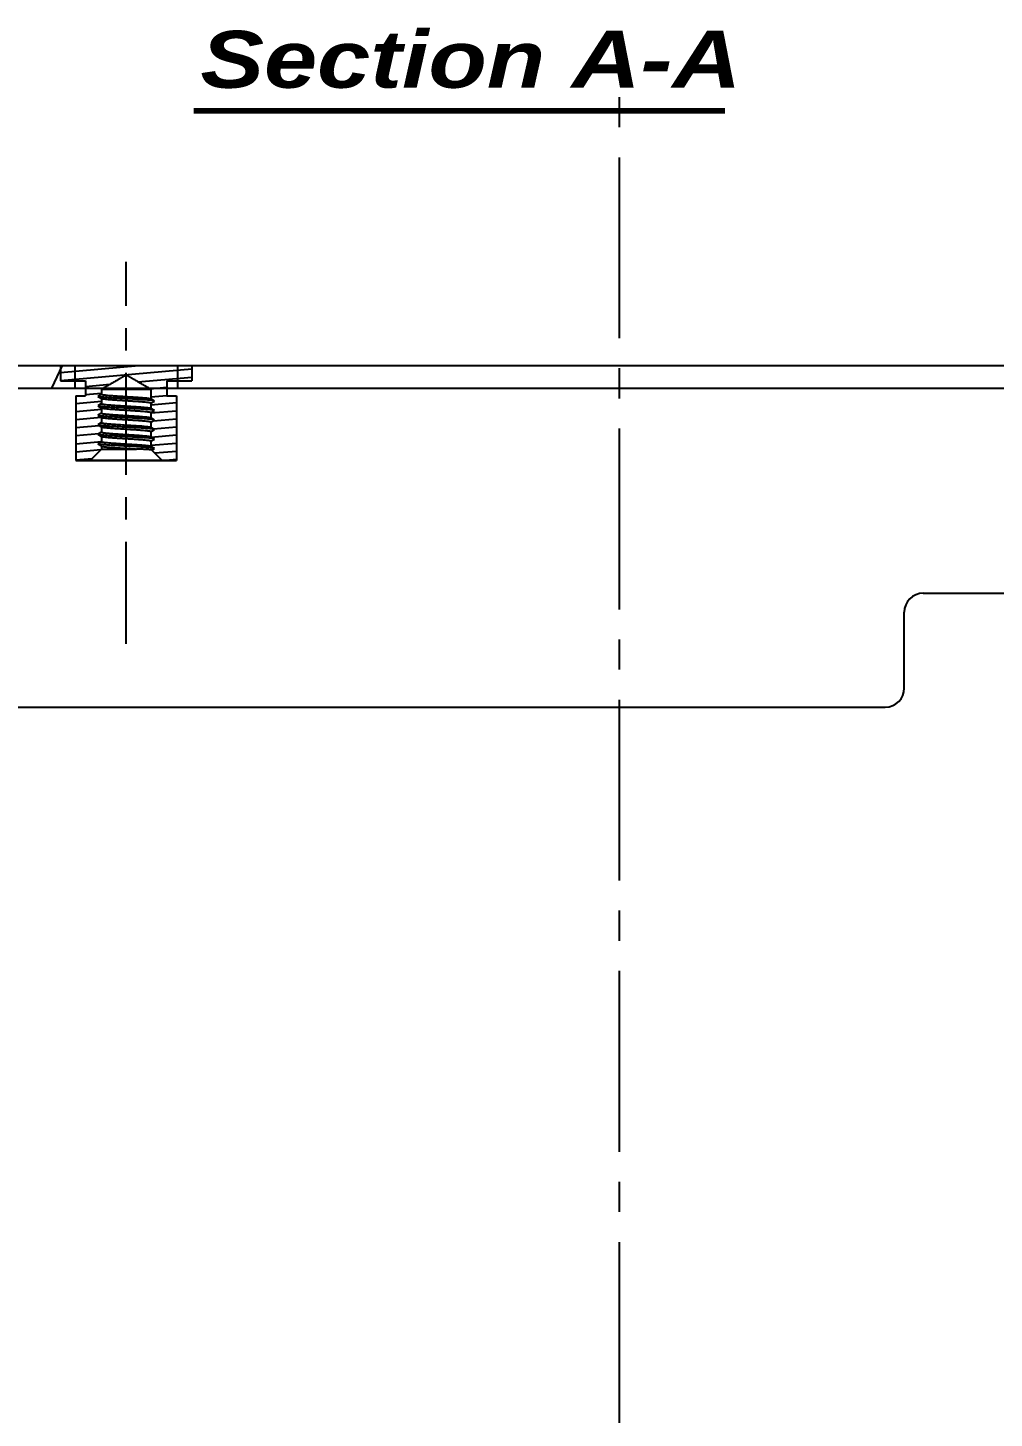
# Model space of a CAD drawing. Extents: x -425 to 6552, y -3049 to 3105.
# Drawn here: x 1092.7 to 1143.6, y -2156.7 to -2083.4 of the extents above; entities that cross this region are included whole.
import ezdxf
from ezdxf.enums import TextEntityAlignment as Align

# ---------------------------------------------------------------- set-up
doc = ezdxf.new("R2010")
doc.units = 0
doc.linetypes.add('CENTER', pattern=[17.8, 10.75, -2.35, 2.35, -2.35])
doc.linetypes.add('CENTER2', pattern=[28.575, 19.05, -3.175, 3.175, -3.175])
doc.layers.get('0').update_dxf_attribs({"linetype": 'CONTINUOUS'})
for name, color, linetype in [('3', 112, 'CENTER'), ('CV', 6, 'CONTINUOUS'), ('PANEL_TOP130DXF_CONTINUOUS', 7, 'CONTINUOUS'), ('PANEL_TOP250A-SPII_DXF_HAT', 7, 'CONTINUOUS'), ('PANEL_TOP250DXF_CONTINUOUS', 7, 'CONTINUOUS')]:
    doc.layers.add(name, color=color, linetype=linetype)
doc.styles.add('N', font='arialbi.ttf', dxfattribs={"width": 0.8, "oblique": 5})

msp = doc.modelspace()

# ---------------------------------------------------------------- hatches: boundary and pattern name
at = {"linetype": 'CONTINUOUS'}
h = msp.add_hatch(dxfattribs=at)
h.set_pattern_fill('XSEC0001', color=2, scale=0.424104, angle=5, style=0, pattern_type=0)
h.set_pattern_definition([(5, (794.82125, -2395.96934), (-0.03696307, 0.42248983), [])])
edge = h.paths.add_edge_path()
edge.add_spline(control_points=[(1097.844, -2101.699), (1097.841, -2101.699), (1097.835, -2101.701), (1097.826, -2101.706), (1097.815, -2101.711), (1097.803, -2101.718), (1097.79, -2101.725), (1097.775, -2101.734), (1097.758, -2101.743), (1097.74, -2101.754), (1097.72, -2101.765), (1097.699, -2101.778), (1097.676, -2101.791), (1097.65, -2101.806), (1097.623, -2101.821), (1097.594, -2101.838), (1097.562, -2101.857), (1097.528, -2101.876), (1097.491, -2101.898), (1097.451, -2101.921), (1097.408, -2101.945), (1097.362, -2101.972), (1097.312, -2102.001), (1097.258, -2102.032), (1097.2, -2102.065), (1097.138, -2102.101), (1097.071, -2102.14), (1096.999, -2102.182), (1096.921, -2102.227), (1096.837, -2102.275), (1096.747, -2102.327), (1096.65, -2102.383), (1096.58, -2102.423), (1096.544, -2102.444)], knot_values=[0, 0, 0, 0, 0.032258, 0.064516, 0.096774, 0.129032, 0.16129, 0.193548, 0.225806, 0.258065, 0.290323, 0.322581, 0.354839, 0.387097, 0.419355, 0.451613, 0.483871, 0.516129, 0.548387, 0.580645, 0.612903, 0.645161, 0.677419, 0.709677, 0.741935, 0.774194, 0.806452, 0.83871, 0.870968, 0.903226, 0.935484, 0.967742, 1, 1, 1, 1], degree=3, periodic=0)
edge.add_line((1096.544, -2102.444), (1096.544, -2102.702))
edge.add_line((1096.544, -2102.702), (1096.344, -2102.818))
edge.add_line((1096.344, -2102.818), (1096.544, -2102.933))
edge.add_line((1096.544, -2102.933), (1096.544, -2103.202))
edge.add_line((1096.544, -2103.202), (1096.344, -2103.318))
edge.add_line((1096.344, -2103.318), (1096.544, -2103.433))
edge.add_line((1096.544, -2103.433), (1096.544, -2103.702))
edge.add_line((1096.544, -2103.702), (1096.344, -2103.818))
edge.add_line((1096.344, -2103.818), (1096.544, -2103.933))
edge.add_line((1096.544, -2103.933), (1096.544, -2104.202))
edge.add_line((1096.544, -2104.202), (1096.344, -2104.318))
edge.add_line((1096.344, -2104.318), (1096.544, -2104.433))
edge.add_line((1096.544, -2104.433), (1096.544, -2104.702))
edge.add_line((1096.544, -2104.702), (1096.344, -2104.818))
edge.add_line((1096.344, -2104.818), (1096.544, -2104.933))
edge.add_line((1096.544, -2104.933), (1096.544, -2105.202))
edge.add_line((1096.544, -2105.202), (1096.344, -2105.318))
edge.add_line((1096.344, -2105.318), (1096.544, -2105.433))
edge.add_line((1096.544, -2105.433), (1096.544, -2105.594))
edge.add_line((1096.544, -2105.594), (1095.944, -2106.194))
edge.add_line((1095.194, -2106.194), (1095.944, -2106.194))
edge.add_line((1095.194, -2102.794), (1095.194, -2106.194))
edge.add_line((1095.194, -2102.794), (1095.694, -2102.794))
edge.add_line((1095.694, -2101.994), (1095.694, -2102.794))
edge.add_line((1094.386, -2101.994), (1095.694, -2101.994))
edge.add_line((1094.386, -2101.194), (1094.386, -2101.994))
edge.add_line((1094.386, -2101.194), (1101.302, -2101.194))
edge.add_line((1101.302, -2101.194), (1101.302, -2101.994))
edge.add_line((1099.994, -2101.994), (1101.302, -2101.994))
edge.add_line((1099.994, -2101.994), (1099.994, -2102.794))
edge.add_line((1099.994, -2102.794), (1100.494, -2102.794))
edge.add_line((1100.494, -2102.794), (1100.494, -2106.194))
edge.add_line((1099.744, -2106.194), (1100.494, -2106.194))
edge.add_line((1099.744, -2106.194), (1099.202, -2105.651))
edge.add_line((1099.202, -2105.651), (1099.344, -2105.569))
edge.add_line((1099.344, -2105.569), (1099.144, -2105.454))
edge.add_line((1099.144, -2105.185), (1099.144, -2105.454))
edge.add_line((1099.144, -2105.185), (1099.344, -2105.069))
edge.add_line((1099.344, -2105.069), (1099.144, -2104.954))
edge.add_line((1099.144, -2104.685), (1099.144, -2104.954))
edge.add_line((1099.144, -2104.685), (1099.344, -2104.569))
edge.add_line((1099.344, -2104.569), (1099.144, -2104.454))
edge.add_line((1099.144, -2104.185), (1099.144, -2104.454))
edge.add_line((1099.144, -2104.185), (1099.344, -2104.069))
edge.add_line((1099.344, -2104.069), (1099.144, -2103.954))
edge.add_line((1099.144, -2103.685), (1099.144, -2103.954))
edge.add_line((1099.144, -2103.685), (1099.344, -2103.569))
edge.add_line((1099.344, -2103.569), (1099.144, -2103.454))
edge.add_line((1099.144, -2103.185), (1099.144, -2103.454))
edge.add_line((1099.144, -2103.185), (1099.344, -2103.069))
edge.add_line((1099.344, -2103.069), (1099.144, -2102.954))
edge.add_line((1099.144, -2102.444), (1099.144, -2102.954))
edge.add_spline(control_points=[(1099.144, -2102.444), (1099.108, -2102.423), (1099.038, -2102.383), (1098.941, -2102.327), (1098.851, -2102.275), (1098.767, -2102.227), (1098.69, -2102.182), (1098.617, -2102.14), (1098.55, -2102.101), (1098.488, -2102.065), (1098.43, -2102.032), (1098.377, -2102.001), (1098.327, -2101.972), (1098.281, -2101.946), (1098.238, -2101.921), (1098.198, -2101.898), (1098.161, -2101.877), (1098.127, -2101.857), (1098.095, -2101.839), (1098.066, -2101.822), (1098.038, -2101.806), (1098.013, -2101.791), (1097.99, -2101.778), (1097.968, -2101.766), (1097.948, -2101.754), (1097.93, -2101.744), (1097.914, -2101.734), (1097.899, -2101.726), (1097.885, -2101.718), (1097.873, -2101.711), (1097.863, -2101.706), (1097.853, -2101.701), (1097.847, -2101.699), (1097.844, -2101.699)], knot_values=[0, 0, 0, 0, 0.032258, 0.064516, 0.096774, 0.129032, 0.16129, 0.193548, 0.225806, 0.258065, 0.290323, 0.322581, 0.354839, 0.387097, 0.419355, 0.451613, 0.483871, 0.516129, 0.548387, 0.580645, 0.612903, 0.645161, 0.677419, 0.709677, 0.741935, 0.774194, 0.806452, 0.83871, 0.870968, 0.903226, 0.935484, 0.967742, 1, 1, 1, 1], degree=3, periodic=0)
at = {"layer": 'PANEL_TOP250A-SPII_DXF_HAT', "linetype": 'CONTINUOUS'}
h = msp.add_hatch(dxfattribs=at)
h.set_pattern_fill('ANSI31', color=2, angle=200, style=0, pattern_type=2)
h.set_pattern_definition([(245, (1123.845, -2227.194), (9.0472, -4.2188), [])])
edge = h.paths.add_edge_path()
edge.add_line((1192.645, -2101.194), (1172.945, -2101.194))
edge.add_arc((1192.645, -2102.394), 1.2, 0, 90)
edge.add_line((1193.845, -2119.194), (1193.845, -2102.394))
edge.add_line((1193.845, -2119.194), (1192.645, -2119.194))
edge.add_line((1192.645, -2119.194), (1192.645, -2102.394))
edge.add_line((1192.645, -2102.394), (1172.945, -2102.394))
edge.add_line((1172.945, -2101.194), (1172.945, -2102.394))
edge = h.paths.add_edge_path()
edge.add_line((1097.745, -2101.194), (1055.045, -2101.194))
edge.add_line((1097.745, -2101.194), (1097.745, -2102.394))
edge.add_line((1097.745, -2102.394), (1055.045, -2102.394))
edge.add_line((1055.045, -2119.194), (1055.045, -2102.394))
edge.add_line((1055.045, -2119.194), (1053.845, -2119.194))
edge.add_line((1053.845, -2119.194), (1053.845, -2102.394))
edge.add_arc((1055.045, -2102.394), 1.2, 90, 180)

# ---------------------------------------------------------------- linework, layer by layer
at = {"color": 4, "linetype": 'CONTINUOUS'}
for p, q in [((1094.386, -2101.194), (1094.386, -2101.994)), ((1101.302, -2101.194), (1101.302, -2101.994)), ((1094.386, -2101.994), (1095.694, -2101.994)), ((1095.694, -2101.994), (1095.694, -2102.794)), ((1096.544, -2102.444), (1096.544, -2102.702)), ((1096.544, -2102.444), (1099.144, -2102.444)), ((1099.144, -2102.444), (1099.144, -2102.954)), ((1099.994, -2101.994), (1099.994, -2102.794)), ((1099.994, -2101.994), (1101.302, -2101.994)), ((1095.194, -2102.794), (1095.194, -2106.194)), ((1095.194, -2102.794), (1095.694, -2102.794)), ((1096.544, -2102.702), (1096.344, -2102.818)), ((1096.344, -2102.818), (1096.544, -2102.933)), ((1096.544, -2103.202), (1096.344, -2103.318)), ((1096.544, -2102.933), (1096.544, -2103.202)), ((1099.344, -2103.069), (1099.144, -2102.954)), ((1099.144, -2103.185), (1099.344, -2103.069)), ((1099.144, -2103.185), (1099.144, -2103.454)), ((1099.994, -2102.794), (1100.494, -2102.794)), ((1100.494, -2102.794), (1100.494, -2106.194)), ((1096.344, -2103.318), (1096.544, -2103.433)), ((1096.544, -2103.702), (1096.344, -2103.818)), ((1096.344, -2103.818), (1096.544, -2103.933)), ((1096.544, -2103.433), (1096.544, -2103.702)), ((1096.544, -2103.933), (1096.544, -2104.202)), ((1099.344, -2103.569), (1099.144, -2103.454)), ((1099.144, -2103.685), (1099.344, -2103.569)), ((1099.144, -2103.685), (1099.144, -2103.954)), ((1099.344, -2104.069), (1099.144, -2103.954)), ((1096.544, -2104.202), (1096.344, -2104.318)), ((1096.344, -2104.318), (1096.544, -2104.433)), ((1096.544, -2104.702), (1096.344, -2104.818)), ((1096.544, -2104.433), (1096.544, -2104.702)), ((1099.144, -2104.185), (1099.344, -2104.069)), ((1099.144, -2104.185), (1099.144, -2104.454)), ((1099.344, -2104.569), (1099.144, -2104.454)), ((1099.144, -2104.685), (1099.344, -2104.569)), ((1099.144, -2104.685), (1099.144, -2104.954)), ((1096.344, -2104.818), (1096.544, -2104.933)), ((1096.544, -2105.202), (1096.344, -2105.318)), ((1096.344, -2105.318), (1096.544, -2105.433)), ((1096.544, -2104.933), (1096.544, -2105.202)), ((1096.544, -2105.433), (1096.544, -2105.594)), ((1099.344, -2105.069), (1099.144, -2104.954)), ((1099.144, -2105.185), (1099.344, -2105.069)), ((1099.144, -2105.185), (1099.144, -2105.454)), ((1096.544, -2105.594), (1095.944, -2106.194)), ((1096.544, -2105.594), (1098.391, -2105.594)), ((1099.344, -2105.569), (1099.144, -2105.454)), ((1099.202, -2105.651), (1099.344, -2105.569)), ((1099.744, -2106.194), (1099.202, -2105.651)), ((1095.194, -2106.194), (1100.494, -2106.194))]:
    msp.add_line(p, q, dxfattribs=at)
at = {"color": 7, "linetype": 'CONTINUOUS'}
for p, q in [((1095.144, -2101.194), (1095.144, -2102.394)), ((1100.544, -2101.194), (1100.544, -2102.394))]:
    msp.add_line(p, q, dxfattribs=at)
at = {"color": 4, "linetype": 'CONTINUOUS'}
for points, knots in [([(1097.844, -2101.699), (1097.84, -2101.699), (1097.833, -2101.702), (1097.822, -2101.707), (1097.812, -2101.713), (1097.798, -2101.721), (1097.781, -2101.73), (1097.761, -2101.742), (1097.741, -2101.754), (1097.714, -2101.769), (1097.68, -2101.789), (1097.639, -2101.812), (1097.599, -2101.835), (1097.558, -2101.859), (1097.504, -2101.89), (1097.436, -2101.929), (1097.355, -2101.976), (1097.274, -2102.023), (1097.166, -2102.085), (1097.031, -2102.163), (1096.869, -2102.257), (1096.706, -2102.35), (1096.598, -2102.413), (1096.544, -2102.444)], [0, 0, 0, 0, 0.007805, 0.015607, 0.023423, 0.031235, 0.04686, 0.062485, 0.07811, 0.093736, 0.124986, 0.156237, 0.187487, 0.218738, 0.249988, 0.312489, 0.37499, 0.437491, 0.499992, 0.624994, 0.749996, 0.874998, 1, 1, 1, 1]), ([(1099.144, -2102.444), (1099.09, -2102.413), (1098.982, -2102.35), (1098.82, -2102.257), (1098.657, -2102.163), (1098.522, -2102.085), (1098.414, -2102.023), (1098.333, -2101.976), (1098.252, -2101.929), (1098.184, -2101.89), (1098.13, -2101.859), (1098.089, -2101.835), (1098.049, -2101.812), (1098.008, -2101.789), (1097.975, -2101.769), (1097.947, -2101.754), (1097.927, -2101.742), (1097.907, -2101.73), (1097.89, -2101.721), (1097.876, -2101.713), (1097.866, -2101.707), (1097.856, -2101.702), (1097.848, -2101.699), (1097.844, -2101.699)], [0, 0, 0, 0, 0.125002, 0.250004, 0.375006, 0.500008, 0.562509, 0.62501, 0.687511, 0.750012, 0.781262, 0.812513, 0.843763, 0.875014, 0.906264, 0.92189, 0.937515, 0.95314, 0.968765, 0.976577, 0.984393, 0.992195, 1, 1, 1, 1]), ([(1099.318, -2103.054), (1099.308, -2103.051), (1099.285, -2103.046), (1099.224, -2103.036), (1099.123, -2103.024), (1098.974, -2103.011), (1098.753, -2102.995), (1098.459, -2102.977), (1098.096, -2102.957), (1097.717, -2102.937), (1097.347, -2102.917), (1097.055, -2102.9), (1096.844, -2102.886), (1096.709, -2102.876), (1096.593, -2102.865), (1096.499, -2102.855), (1096.427, -2102.846), (1096.386, -2102.838), (1096.37, -2102.833)], [0, 0, 0, 0, 0.010282, 0.024142, 0.062268, 0.113354, 0.175916, 0.287156, 0.412596, 0.543867, 0.672212, 0.789067, 0.840708, 0.886649, 0.926128, 0.958496, 0.983237, 1, 1, 1, 1]), ([(1096.544, -2102.703), (1096.544, -2102.706), (1096.55, -2102.711), (1096.559, -2102.715), (1096.57, -2102.719), (1096.584, -2102.723), (1096.609, -2102.729), (1096.647, -2102.735), (1096.701, -2102.743), (1096.795, -2102.754), (1096.937, -2102.767), (1097.131, -2102.782), (1097.353, -2102.797), (1097.594, -2102.813), (1097.76, -2102.823), (1097.844, -2102.828)], [0, 0, 0, 0, 0.007638, 0.014299, 0.023139, 0.034213, 0.047531, 0.080855, 0.122886, 0.173271, 0.29717, 0.447914, 0.619772, 0.806169, 1, 1, 1, 1]), ([(1096.544, -2103.203), (1096.544, -2103.206), (1096.55, -2103.211), (1096.559, -2103.215), (1096.57, -2103.219), (1096.584, -2103.223), (1096.609, -2103.229), (1096.647, -2103.235), (1096.701, -2103.243), (1096.795, -2103.254), (1096.937, -2103.267), (1097.131, -2103.282), (1097.353, -2103.297), (1097.594, -2103.313), (1097.76, -2103.323), (1097.844, -2103.328)], [0, 0, 0, 0, 0.007637, 0.014298, 0.023137, 0.03421, 0.047527, 0.08085, 0.122881, 0.173266, 0.297165, 0.447906, 0.619764, 0.806166, 1, 1, 1, 1]), ([(1096.559, -2102.946), (1096.558, -2102.946), (1096.556, -2102.945), (1096.553, -2102.943), (1096.551, -2102.942)], [0, 0, 0, 0, 0.277864, 1, 1, 1, 1]), ([(1097.844, -2103.059), (1097.768, -2103.054), (1097.617, -2103.045), (1097.397, -2103.031), (1097.192, -2103.017), (1097.006, -2103.004), (1096.847, -2102.99), (1096.733, -2102.978), (1096.659, -2102.968), (1096.617, -2102.961), (1096.585, -2102.954), (1096.567, -2102.949), (1096.559, -2102.946)], [0, 0, 0, 0, 0.177903, 0.350241, 0.511656, 0.657105, 0.782074, 0.882707, 0.922916, 0.955985, 0.981705, 1, 1, 1, 1]), ([(1097.844, -2102.828), (1097.921, -2102.833), (1098.072, -2102.842), (1098.292, -2102.856), (1098.498, -2102.87), (1098.684, -2102.884), (1098.843, -2102.897), (1098.957, -2102.909), (1099.031, -2102.919), (1099.072, -2102.926), (1099.105, -2102.933), (1099.123, -2102.938), (1099.13, -2102.941)], [0, 0, 0, 0, 0.178275, 0.350947, 0.512609, 0.658185, 0.783137, 0.883588, 0.92364, 0.956507, 0.981984, 1, 1, 1, 1]), ([(1099.144, -2103.184), (1099.144, -2103.181), (1099.138, -2103.176), (1099.129, -2103.172), (1099.118, -2103.168), (1099.104, -2103.164), (1099.08, -2103.159), (1099.041, -2103.152), (1098.987, -2103.144), (1098.893, -2103.133), (1098.752, -2103.12), (1098.557, -2103.105), (1098.335, -2103.09), (1098.094, -2103.074), (1097.929, -2103.064), (1097.844, -2103.059)], [0, 0, 0, 0, 0.007637, 0.014298, 0.023137, 0.03421, 0.047527, 0.08085, 0.122881, 0.173266, 0.297166, 0.447907, 0.619765, 0.806167, 1, 1, 1, 1]), ([(1099.13, -2102.941), (1099.13, -2102.942), (1099.133, -2102.943), (1099.135, -2102.944), (1099.137, -2102.945)], [0, 0, 0, 0, 0.275795, 1, 1, 1, 1]), ([(1099.318, -2103.554), (1099.308, -2103.551), (1099.285, -2103.546), (1099.224, -2103.536), (1099.123, -2103.524), (1098.974, -2103.511), (1098.753, -2103.495), (1098.459, -2103.477), (1098.096, -2103.457), (1097.717, -2103.437), (1097.347, -2103.417), (1097.055, -2103.4), (1096.844, -2103.386), (1096.709, -2103.376), (1096.593, -2103.365), (1096.499, -2103.355), (1096.427, -2103.346), (1096.386, -2103.338), (1096.37, -2103.333)], [0, 0, 0, 0, 0.010282, 0.024142, 0.062268, 0.113354, 0.175916, 0.287156, 0.412596, 0.543867, 0.672212, 0.789067, 0.840708, 0.886649, 0.926128, 0.958496, 0.983237, 1, 1, 1, 1]), ([(1099.318, -2104.054), (1099.308, -2104.051), (1099.285, -2104.046), (1099.224, -2104.036), (1099.123, -2104.024), (1098.974, -2104.011), (1098.753, -2103.995), (1098.459, -2103.977), (1098.096, -2103.957), (1097.717, -2103.937), (1097.347, -2103.917), (1097.055, -2103.9), (1096.844, -2103.886), (1096.709, -2103.876), (1096.593, -2103.865), (1096.499, -2103.855), (1096.427, -2103.846), (1096.386, -2103.838), (1096.37, -2103.833)], [0, 0, 0, 0, 0.010282, 0.024142, 0.062268, 0.113354, 0.175916, 0.287156, 0.412596, 0.543867, 0.672212, 0.789067, 0.840708, 0.886649, 0.926128, 0.958496, 0.983237, 1, 1, 1, 1]), ([(1096.544, -2103.703), (1096.544, -2103.706), (1096.55, -2103.711), (1096.559, -2103.715), (1096.57, -2103.719), (1096.584, -2103.723), (1096.609, -2103.729), (1096.647, -2103.735), (1096.701, -2103.743), (1096.795, -2103.754), (1096.937, -2103.767), (1097.131, -2103.782), (1097.353, -2103.797), (1097.594, -2103.813), (1097.76, -2103.823), (1097.844, -2103.828)], [0, 0, 0, 0, 0.007638, 0.014299, 0.023139, 0.034213, 0.047531, 0.080855, 0.122886, 0.173271, 0.29717, 0.447913, 0.619771, 0.806169, 1, 1, 1, 1]), ([(1096.558, -2103.446), (1096.558, -2103.446), (1096.555, -2103.445), (1096.553, -2103.443), (1096.551, -2103.442)], [0, 0, 0, 0, 0.275708, 1, 1, 1, 1]), ([(1096.559, -2103.946), (1096.558, -2103.946), (1096.556, -2103.945), (1096.553, -2103.944), (1096.551, -2103.942)], [0, 0, 0, 0, 0.277933, 1, 1, 1, 1]), ([(1097.844, -2103.559), (1097.767, -2103.554), (1097.617, -2103.545), (1097.396, -2103.531), (1097.19, -2103.517), (1097.004, -2103.504), (1096.845, -2103.49), (1096.732, -2103.478), (1096.658, -2103.468), (1096.616, -2103.461), (1096.584, -2103.454), (1096.566, -2103.449), (1096.558, -2103.446)], [0, 0, 0, 0, 0.178291, 0.350977, 0.51265, 0.658231, 0.783181, 0.883624, 0.92367, 0.956529, 0.981996, 1, 1, 1, 1]), ([(1097.844, -2104.059), (1097.768, -2104.054), (1097.617, -2104.045), (1097.398, -2104.031), (1097.192, -2104.017), (1097.006, -2104.004), (1096.847, -2103.99), (1096.734, -2103.978), (1096.659, -2103.968), (1096.617, -2103.961), (1096.585, -2103.954), (1096.567, -2103.949), (1096.559, -2103.946)], [0, 0, 0, 0, 0.177891, 0.350218, 0.511624, 0.657068, 0.782038, 0.882677, 0.922892, 0.955967, 0.981696, 1, 1, 1, 1]), ([(1097.844, -2103.328), (1097.921, -2103.333), (1098.071, -2103.342), (1098.291, -2103.356), (1098.497, -2103.37), (1098.682, -2103.383), (1098.841, -2103.397), (1098.955, -2103.409), (1099.029, -2103.419), (1099.071, -2103.426), (1099.103, -2103.433), (1099.122, -2103.438), (1099.129, -2103.441)], [0, 0, 0, 0, 0.177907, 0.350249, 0.511668, 0.657118, 0.782086, 0.882717, 0.922924, 0.955991, 0.981708, 1, 1, 1, 1]), ([(1099.144, -2103.684), (1099.144, -2103.681), (1099.138, -2103.676), (1099.129, -2103.672), (1099.118, -2103.668), (1099.104, -2103.664), (1099.08, -2103.659), (1099.041, -2103.652), (1098.987, -2103.644), (1098.893, -2103.633), (1098.752, -2103.62), (1098.557, -2103.605), (1098.335, -2103.59), (1098.094, -2103.574), (1097.929, -2103.564), (1097.844, -2103.559)], [0, 0, 0, 0, 0.007638, 0.014299, 0.023139, 0.034213, 0.047531, 0.080855, 0.122886, 0.173271, 0.29717, 0.447913, 0.619771, 0.806169, 1, 1, 1, 1]), ([(1097.844, -2103.828), (1097.921, -2103.833), (1098.072, -2103.842), (1098.292, -2103.856), (1098.498, -2103.87), (1098.684, -2103.884), (1098.843, -2103.897), (1098.957, -2103.909), (1099.031, -2103.919), (1099.072, -2103.926), (1099.105, -2103.933), (1099.123, -2103.938), (1099.13, -2103.941)], [0, 0, 0, 0, 0.17829, 0.350975, 0.512647, 0.658228, 0.783179, 0.883623, 0.923668, 0.956528, 0.981995, 1, 1, 1, 1]), ([(1099.129, -2103.441), (1099.13, -2103.441), (1099.132, -2103.442), (1099.135, -2103.444), (1099.137, -2103.445)], [0, 0, 0, 0, 0.277841, 1, 1, 1, 1]), ([(1099.13, -2103.941), (1099.13, -2103.942), (1099.133, -2103.943), (1099.135, -2103.944), (1099.137, -2103.945)], [0, 0, 0, 0, 0.275712, 1, 1, 1, 1]), ([(1096.962, -2104.394), (1096.892, -2104.389), (1096.763, -2104.38), (1096.612, -2104.367), (1096.511, -2104.357), (1096.453, -2104.349), (1096.408, -2104.342), (1096.381, -2104.337), (1096.371, -2104.334)], [0, 0, 0, 0, 0.356767, 0.648571, 0.766869, 0.865346, 0.943228, 1, 1, 1, 1]), ([(1096.544, -2104.203), (1096.544, -2104.205), (1096.547, -2104.209), (1096.554, -2104.213), (1096.566, -2104.218), (1096.581, -2104.222), (1096.601, -2104.227), (1096.637, -2104.234), (1096.691, -2104.242), (1096.768, -2104.251), (1096.86, -2104.26), (1096.966, -2104.269), (1097.041, -2104.275), (1097.08, -2104.278)], [0, 0, 0, 0, 0.009536, 0.024612, 0.04693, 0.076925, 0.114686, 0.160192, 0.273955, 0.416898, 0.587128, 0.782425, 1, 1, 1, 1]), ([(1096.544, -2104.703), (1096.544, -2104.706), (1096.55, -2104.711), (1096.559, -2104.715), (1096.57, -2104.719), (1096.584, -2104.723), (1096.609, -2104.729), (1096.647, -2104.735), (1096.701, -2104.743), (1096.795, -2104.754), (1096.937, -2104.767), (1097.131, -2104.782), (1097.353, -2104.797), (1097.594, -2104.813), (1097.76, -2104.823), (1097.844, -2104.828)], [0, 0, 0, 0, 0.007638, 0.014299, 0.023139, 0.034213, 0.047531, 0.080855, 0.122886, 0.173271, 0.29717, 0.447913, 0.619772, 0.806169, 1, 1, 1, 1]), ([(1096.559, -2104.446), (1096.558, -2104.446), (1096.555, -2104.445), (1096.553, -2104.443), (1096.551, -2104.442)], [0, 0, 0, 0, 0.276297, 1, 1, 1, 1]), ([(1097.08, -2104.509), (1097.016, -2104.504), (1096.924, -2104.497), (1096.809, -2104.486), (1096.737, -2104.478), (1096.676, -2104.47), (1096.626, -2104.463), (1096.588, -2104.455), (1096.567, -2104.449), (1096.559, -2104.446)], [0, 0, 0, 0, 0.366562, 0.524026, 0.662207, 0.779819, 0.875765, 0.949274, 1, 1, 1, 1]), ([(1099.318, -2104.554), (1099.303, -2104.549), (1099.264, -2104.542), (1099.195, -2104.532), (1099.105, -2104.523), (1098.995, -2104.513), (1098.867, -2104.503), (1098.665, -2104.489), (1098.386, -2104.473), (1098.029, -2104.453), (1097.661, -2104.434), (1097.304, -2104.415), (1097.072, -2104.401), (1096.962, -2104.394)], [0, 0, 0, 0, 0.020194, 0.049787, 0.088388, 0.13542, 0.190161, 0.251756, 0.391553, 0.546063, 0.705593, 0.860131, 1, 1, 1, 1]), ([(1097.08, -2104.278), (1097.201, -2104.287), (1097.455, -2104.304), (1097.71, -2104.32), (1097.844, -2104.328)], [0, 0, 0, 0, 0.474377, 1, 1, 1, 1]), ([(1097.844, -2104.559), (1097.71, -2104.551), (1097.455, -2104.535), (1097.201, -2104.518), (1097.08, -2104.509)], [0, 0, 0, 0, 0.525623, 1, 1, 1, 1]), ([(1099.144, -2104.184), (1099.144, -2104.181), (1099.138, -2104.176), (1099.129, -2104.172), (1099.118, -2104.168), (1099.104, -2104.164), (1099.08, -2104.159), (1099.041, -2104.152), (1098.987, -2104.144), (1098.893, -2104.133), (1098.752, -2104.12), (1098.557, -2104.105), (1098.335, -2104.09), (1098.094, -2104.074), (1097.929, -2104.064), (1097.844, -2104.059)], [0, 0, 0, 0, 0.007637, 0.014298, 0.023137, 0.03421, 0.047527, 0.08085, 0.122881, 0.173266, 0.297165, 0.447906, 0.619764, 0.806166, 1, 1, 1, 1]), ([(1097.844, -2104.328), (1097.921, -2104.333), (1098.071, -2104.342), (1098.291, -2104.356), (1098.497, -2104.37), (1098.682, -2104.383), (1098.841, -2104.397), (1098.955, -2104.409), (1099.029, -2104.419), (1099.071, -2104.426), (1099.103, -2104.433), (1099.122, -2104.438), (1099.129, -2104.441)], [0, 0, 0, 0, 0.17793, 0.350293, 0.511727, 0.657185, 0.782152, 0.882771, 0.922969, 0.956023, 0.981725, 1, 1, 1, 1]), ([(1099.144, -2104.684), (1099.144, -2104.681), (1099.138, -2104.676), (1099.129, -2104.672), (1099.118, -2104.668), (1099.104, -2104.664), (1099.08, -2104.659), (1099.041, -2104.652), (1098.987, -2104.644), (1098.893, -2104.633), (1098.752, -2104.62), (1098.557, -2104.605), (1098.335, -2104.59), (1098.094, -2104.574), (1097.929, -2104.564), (1097.844, -2104.559)], [0, 0, 0, 0, 0.007638, 0.014299, 0.023139, 0.034213, 0.047531, 0.080855, 0.122886, 0.173271, 0.297169, 0.447912, 0.61977, 0.806169, 1, 1, 1, 1]), ([(1099.129, -2104.441), (1099.13, -2104.441), (1099.132, -2104.442), (1099.135, -2104.444), (1099.137, -2104.445)], [0, 0, 0, 0, 0.277715, 1, 1, 1, 1]), ([(1099.318, -2105.054), (1099.308, -2105.051), (1099.285, -2105.046), (1099.224, -2105.036), (1099.123, -2105.024), (1098.974, -2105.011), (1098.753, -2104.995), (1098.459, -2104.977), (1098.096, -2104.957), (1097.717, -2104.937), (1097.347, -2104.917), (1097.055, -2104.9), (1096.844, -2104.886), (1096.709, -2104.876), (1096.593, -2104.865), (1096.499, -2104.855), (1096.427, -2104.846), (1096.386, -2104.838), (1096.37, -2104.833)], [0, 0, 0, 0, 0.010282, 0.024142, 0.062268, 0.113354, 0.175916, 0.287156, 0.412596, 0.543867, 0.672212, 0.789067, 0.840708, 0.886649, 0.926128, 0.958496, 0.983237, 1, 1, 1, 1]), ([(1099.318, -2105.554), (1099.308, -2105.551), (1099.285, -2105.546), (1099.224, -2105.536), (1099.123, -2105.524), (1098.974, -2105.511), (1098.753, -2105.495), (1098.459, -2105.477), (1098.096, -2105.457), (1097.717, -2105.437), (1097.347, -2105.417), (1097.055, -2105.4), (1096.844, -2105.386), (1096.709, -2105.376), (1096.593, -2105.365), (1096.499, -2105.355), (1096.427, -2105.346), (1096.386, -2105.338), (1096.37, -2105.333)], [0, 0, 0, 0, 0.010282, 0.024142, 0.062268, 0.113354, 0.175916, 0.287156, 0.412596, 0.543867, 0.672212, 0.789067, 0.840708, 0.886649, 0.926128, 0.958496, 0.983237, 1, 1, 1, 1]), ([(1096.544, -2105.203), (1096.544, -2105.206), (1096.55, -2105.211), (1096.559, -2105.215), (1096.57, -2105.219), (1096.584, -2105.223), (1096.609, -2105.229), (1096.647, -2105.235), (1096.701, -2105.243), (1096.795, -2105.254), (1096.937, -2105.267), (1097.131, -2105.282), (1097.353, -2105.297), (1097.594, -2105.313), (1097.76, -2105.323), (1097.844, -2105.328)], [0, 0, 0, 0, 0.007637, 0.014298, 0.023137, 0.03421, 0.047527, 0.08085, 0.122881, 0.173266, 0.297165, 0.447906, 0.619764, 0.806167, 1, 1, 1, 1]), ([(1096.559, -2104.946), (1096.558, -2104.946), (1096.556, -2104.945), (1096.553, -2104.943), (1096.551, -2104.942)], [0, 0, 0, 0, 0.277868, 1, 1, 1, 1]), ([(1097.844, -2105.059), (1097.768, -2105.054), (1097.617, -2105.045), (1097.397, -2105.031), (1097.192, -2105.017), (1097.006, -2105.004), (1096.847, -2104.99), (1096.733, -2104.978), (1096.659, -2104.968), (1096.617, -2104.961), (1096.585, -2104.954), (1096.567, -2104.949), (1096.559, -2104.946)], [0, 0, 0, 0, 0.177902, 0.35024, 0.511654, 0.657103, 0.782072, 0.882705, 0.922915, 0.955984, 0.981705, 1, 1, 1, 1]), ([(1097.844, -2104.828), (1097.921, -2104.833), (1098.072, -2104.842), (1098.292, -2104.856), (1098.498, -2104.87), (1098.684, -2104.884), (1098.843, -2104.897), (1098.957, -2104.909), (1099.031, -2104.919), (1099.072, -2104.926), (1099.105, -2104.933), (1099.123, -2104.938), (1099.13, -2104.941)], [0, 0, 0, 0, 0.178284, 0.350963, 0.512631, 0.658211, 0.783162, 0.883609, 0.923657, 0.95652, 0.981991, 1, 1, 1, 1]), ([(1099.144, -2105.184), (1099.144, -2105.181), (1099.138, -2105.176), (1099.129, -2105.172), (1099.118, -2105.168), (1099.104, -2105.164), (1099.08, -2105.159), (1099.041, -2105.152), (1098.987, -2105.144), (1098.893, -2105.133), (1098.752, -2105.12), (1098.557, -2105.105), (1098.335, -2105.09), (1098.094, -2105.074), (1097.929, -2105.064), (1097.844, -2105.059)], [0, 0, 0, 0, 0.007637, 0.014298, 0.023137, 0.03421, 0.047527, 0.08085, 0.122881, 0.173265, 0.297165, 0.447907, 0.619765, 0.806167, 1, 1, 1, 1]), ([(1097.844, -2105.328), (1097.921, -2105.333), (1098.071, -2105.342), (1098.291, -2105.356), (1098.496, -2105.37), (1098.682, -2105.383), (1098.841, -2105.397), (1098.955, -2105.409), (1099.029, -2105.419), (1099.071, -2105.426), (1099.103, -2105.433), (1099.122, -2105.438), (1099.129, -2105.441)], [0, 0, 0, 0, 0.177902, 0.350239, 0.511654, 0.657102, 0.782071, 0.882704, 0.922914, 0.955983, 0.981704, 1, 1, 1, 1]), ([(1099.13, -2104.941), (1099.13, -2104.942), (1099.133, -2104.943), (1099.135, -2104.944), (1099.137, -2104.945)], [0, 0, 0, 0, 0.275746, 1, 1, 1, 1]), ([(1096.551, -2105.442), (1096.552, -2105.443), (1096.555, -2105.444), (1096.558, -2105.446), (1096.561, -2105.447)], [0, 0, 0, 0, 0.218891, 1, 1, 1, 1]), ([(1096.561, -2105.447), (1096.571, -2105.451), (1096.598, -2105.458), (1096.647, -2105.466), (1096.712, -2105.475), (1096.792, -2105.484), (1096.885, -2105.493), (1097.034, -2105.506), (1097.245, -2105.521), (1097.518, -2105.539), (1097.809, -2105.557), (1098.102, -2105.575), (1098.296, -2105.587), (1098.391, -2105.594)], [0, 0, 0, 0, 0.018304, 0.045419, 0.081108, 0.124952, 0.176394, 0.234767, 0.369169, 0.521105, 0.682575, 0.845056, 1, 1, 1, 1]), ([(1099.201, -2105.651), (1099.2, -2105.649), (1099.193, -2105.647), (1099.179, -2105.643), (1099.159, -2105.64), (1099.133, -2105.636), (1099.101, -2105.633), (1099.045, -2105.628), (1098.961, -2105.622), (1098.844, -2105.615), (1098.708, -2105.608), (1098.554, -2105.601), (1098.447, -2105.596), (1098.391, -2105.594)], [0, 0, 0, 0, 0.009401, 0.026367, 0.051154, 0.083744, 0.124036, 0.171873, 0.289299, 0.433873, 0.602808, 0.792809, 1, 1, 1, 1]), ([(1099.129, -2105.441), (1099.13, -2105.441), (1099.132, -2105.442), (1099.135, -2105.444), (1099.137, -2105.445)], [0, 0, 0, 0, 0.277871, 1, 1, 1, 1])]:
    msp.add_open_spline(points, degree=3, knots=knots, dxfattribs=at)
at = {"layer": '3', "linetype": 'CENTER2', "ltscale": 0.5}
msp.add_line((1123.845, -2471.229), (1123.845, -2085.097), dxfattribs=at)
at = {"layer": '3', "linetype": 'CENTER', "ltscale": 0.5}
msp.add_line((1097.844, -2115.856), (1097.844, -2095.732), dxfattribs=at)
at = {"layer": 'CV', "color": 6, "const_width": 0.3}
msp.add_lwpolyline([(1101.404, -2087.77), (1129.404, -2087.77)], dxfattribs=at)
at = {"layer": 'PANEL_TOP130DXF_CONTINUOUS', "color": 7, "linetype": 'CONTINUOUS'}
for p, q in [((1095.194, -2102.794), (1095.194, -2106.194)), ((1100.494, -2102.794), (1100.494, -2106.194)), ((1096.544, -2105.594), (1095.944, -2106.194)), ((1099.202, -2105.651), (1099.744, -2106.194)), ((1100.494, -2106.194), (1095.194, -2106.194))]:
    msp.add_line(p, q, dxfattribs=at)
at = {"layer": 'PANEL_TOP250DXF_CONTINUOUS', "color": 7, "linetype": 'CONTINUOUS'}
for p, q in [((1055.045, -2101.194), (1192.645, -2101.194)), ((1055.045, -2102.394), (1192.645, -2102.394)), ((1139.845, -2113.194), (1172.845, -2113.194)), ((1138.845, -2118.194), (1138.845, -2114.194)), ((1066.545, -2119.194), (1137.845, -2119.194))]:
    msp.add_line(p, q, dxfattribs=at)
for centre, start, end in [((1139.845, -2114.194), 90, 180), ((1137.845, -2118.194), 270, 0)]:
    msp.add_arc(centre, 1, start, end, dxfattribs=at)

# ---------------------------------------------------------------- texts
at = {"layer": 'CV', "color": 6, "style": 'N', "width": 1.2}
msp.add_text('Section A-A', height=3, dxfattribs=at).set_placement((1116.004, -2085.001), align=Align.MIDDLE)

doc.saveas('drawing.dxf')
